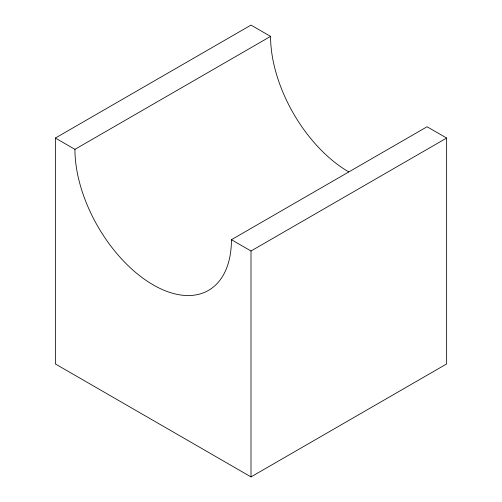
<?xml version="1.0" encoding="UTF-8"?>
<svg xmlns="http://www.w3.org/2000/svg" width="502" height="502" viewBox="0 0 502 502"><rect width="100%" height="100%" fill="white"/><g stroke="black" fill="none" stroke-linecap="round" stroke-linejoin="round"><path stroke-width="0.75" d="M55.364 138.05L74.93 149.345A110.666 63.892 60 0 0 153.185 284.885A110.666 63.892 60 0 0 231.435 239.705L427.07 126.755L446.636 138.05L446.636 363.95L251 476.9L55.364 363.95L55.364 138.05L251 25.1L270.565 36.395A110.666 63.892 60 0 0 348.815 171.935M74.93 149.345L270.565 36.395M231.435 239.705L251 251L446.636 138.05M251 251L251 476.9"/></g></svg>
